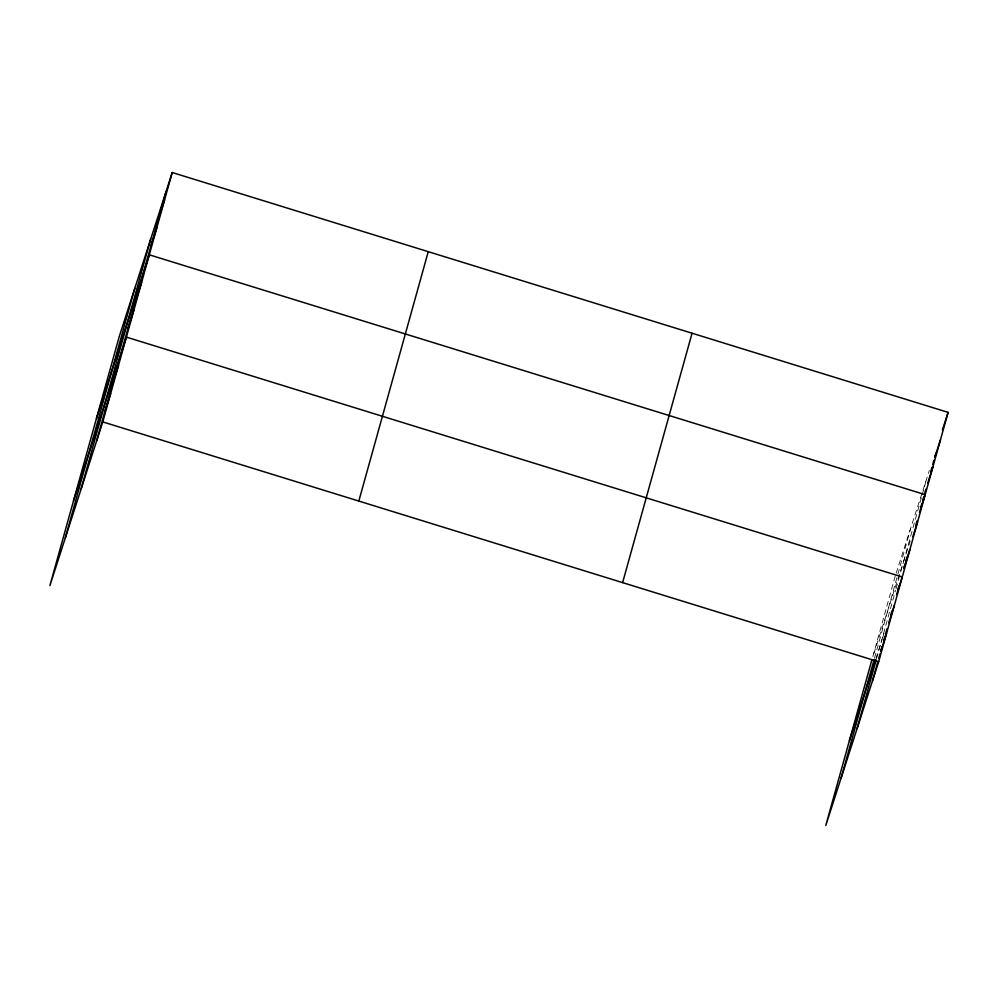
<?xml version="1.0" encoding="UTF-8"?>
<svg xmlns="http://www.w3.org/2000/svg" width="998" height="998" viewBox="0 0 998 998"><rect width="100%" height="100%" fill="white"/><g stroke="black" fill="none" stroke-linecap="round" stroke-linejoin="round"><path stroke-width="0.75" stroke-dasharray="4.99 3.74" d="M895.218 576.083L872.714 656.946L910.638 539.718M874.473 658.281L910.65 528.329M876.568 658.605L880.71 643.735L876.032 658.206M881.109 642.288L895.58 590.305M895.992 588.857L903.227 562.872M903.627 561.425L921.715 496.455M922.115 495.008L926.543 479.127M896.154 573.189L929.35 470.445M881.184 642.288L882.12 639.394M882.581 637.947L884.453 632.158"/><path stroke-width="1.5" d="M65.319 537.872L134.767 288.472M81.212 488.671L150.648 239.271M96.644 440.916L166.08 191.516M172.217 172.517L119.336 336.226L49.9 585.626L102.782 421.917L172.217 172.517L948.1 412.374L878.664 661.774L825.783 825.483L871.903 659.828M358.818 501.071L428.254 251.671M622.615 582.62L692.063 333.22M841.214 777.729L874.061 659.728M857.107 728.528L876.157 660.09M872.526 680.773L877.916 661.437M878.739 658.455L879.986 653.989M880.81 651.02L882.057 646.554M883.717 640.604L884.952 636.138M885.787 633.169L887.022 628.703M890.752 615.317L892 610.851M897.738 590.205L898.949 585.863M904.986 564.207L903.776 568.536L909.914 549.549M905.785 561.325L906.995 556.984M915.84 525.222L917.037 520.894M920.655 507.895L921.865 503.566M922.663 500.672L923.874 496.343M924.684 493.461L925.882 489.12M930.71 471.805L931.92 467.463M932.718 464.581L933.928 460.253M934.727 457.358L935.937 453.03M158.445 218.949L164.57 199.949M150.798 246.381L156.935 227.382M96.419 418.524L149.301 254.814L925.183 494.671L919.52 512.211M135.528 301.246L141.666 282.247M127.894 328.679L134.019 309.679M73.503 500.834L126.384 337.124L902.267 576.981L896.603 594.509M112.375 384.38L118.513 365.38M104.516 412.648L110.641 393.649M942.436 429.913L948.1 412.374M934.802 457.346L940.465 439.806M927.629 483.319L932.818 467.239M912.833 536.724L917.549 522.116M849.398 740.691L875.57 659.653M888.744 622.777L894.408 605.25M880.872 651.045L886.536 633.505M102.782 421.917L878.664 661.774"/></g></svg>
